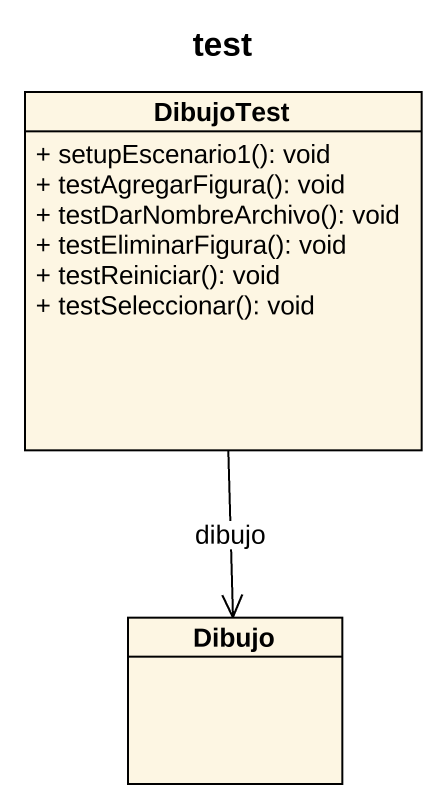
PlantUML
@startuml
title test
hide circle
hide empty members
skinparam classAttributeIconSize 0
class DibujoTest {
  + setupEscenario1(): void
  + testAgregarFigura(): void
  + testDarNombreArchivo(): void
  + testEliminarFigura(): void
  + testReiniciar(): void
  + testSeleccionar(): void
}
class Dibujo
DibujoTest --> Dibujo : dibujo
@enduml
